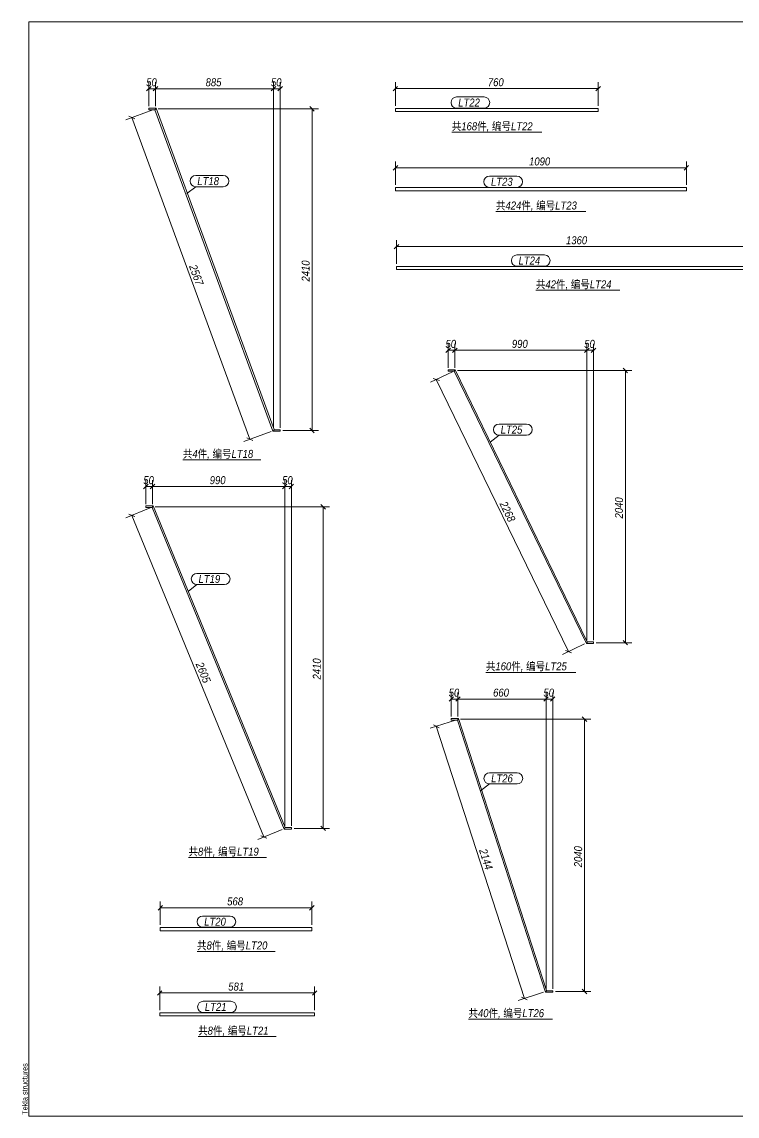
# Model space of a CAD drawing. Header units: millimetres. Extents: x 18 to 1204, y -1 to 409.
# Drawn here: x 18.3 to 286.3, y -0.9 to 409.1 of the extents above; entities that cross this region are included whole.
import ezdxf

# ---------------------------------------------------------------- set-up
doc = ezdxf.new("R2010")
doc.units = ezdxf.units.MM
doc.header["$PDMODE"] = 1
doc.linetypes.add('XKITLINE00', pattern=[0])
for name, color, linetype, lineweight in [('DrawingSheet', 5, 'Continuous', 0), ('OtherObjectType', 1, 'Continuous', 0), ('Part', 2, 'Continuous', 0), ('PartMark', 3, 'Continuous', 0), ('Z-DIMENSIONS', 1, 'Continuous', 0)]:
    doc.layers.add(name, color=color, linetype=linetype, lineweight=lineweight)
doc.styles.add('Arial', font='arial.ttf')
doc.styles.add('Arial Italic', font='ariali.ttf')

# ---------------------------------------------------------------- blocks, each defined once
blk = doc.blocks.new('拉条多图二')
at = {"layer": 'DrawingSheet', "color": 5, "linetype": 'XKITLINE00', "lineweight": 0}
for p, q in [((589, 415), (5, 415)), ((5, 415), (5, 5)), ((5, 5), (589, 5))]:
    blk.add_line(p, q, dxfattribs=at)
at = {"layer": 'OtherObjectType', "color": 6, "linetype": 'XKITLINE00', "lineweight": 0}
for p, q in [((163.47, 373.64), (197.18, 373.64)), ((180.03, 343.95), (213.75, 343.95)), ((194.99, 314.42), (226.48, 314.42)), ((62.71, 250.89), (91.98, 250.89)), ((176.25, 171.28), (209.96, 171.28)), ((64.8, 101.85), (94.07, 101.85)), ((68.02, 66.7), (97.29, 66.7)), ((169.72, 41.33), (201.21, 41.33)), ((68.43, 34.78), (97.69, 34.78))]:
    blk.add_line(p, q, dxfattribs=at)
at = {"layer": 'Part', "color": 2, "linetype": 'XKITLINE00', "lineweight": 0}
for p, q in [((52.65, 382.7), (49.94, 382.7)), ((49.94, 382.1), (49.94, 382.7)), ((52.21, 382.1), (49.94, 382.1)), ((52.23, 382.1), (52.21, 382.1)), ((52.65, 382.7), (52.23, 382.1)), ((96.48, 261.6), (52.23, 382.1)), ((96.89, 262.22), (52.65, 382.7)), ((142.33, 382.59), (218.33, 382.59)), ((142.33, 382.59), (142.33, 381.39)), ((142.33, 381.39), (218.33, 381.39)), ((218.33, 382.59), (218.33, 381.39)), ((142.39, 352.9), (251.39, 352.9)), ((142.39, 351.87), (142.39, 352.9)), ((251.39, 352.9), (251.39, 351.7)), ((142.39, 351.7), (142.39, 351.87)), ((142.39, 351.7), (251.39, 351.7)), ((142.73, 323.37), (278.73, 323.37)), ((142.73, 323.37), (142.73, 322.17)), ((142.73, 322.17), (278.73, 322.17)), ((164.78, 284.68), (162.09, 284.68)), ((162.09, 284.08), (162.09, 284.68)), ((164.38, 284.08), (162.09, 284.08)), ((164.4, 284.08), (164.38, 284.08)), ((164.78, 284.68), (164.4, 284.08)), ((213.9, 182.08), (164.4, 284.08)), ((214.27, 182.7), (164.78, 284.68)), ((96.48, 261.6), (96.54, 261.68)), ((99.19, 261.6), (96.48, 261.6)), ((96.54, 261.68), (96.9, 262.2)), ((96.9, 262.2), (96.89, 262.22)), ((99.19, 262.2), (96.9, 262.2)), ((99.19, 262.2), (99.19, 261.6)), ((51.57, 233.61), (48.87, 233.61)), ((48.87, 233.01), (48.87, 233.61)), ((51.14, 233.01), (48.87, 233.01)), ((51.16, 233.01), (51.14, 233.01)), ((51.57, 233.61), (51.16, 233.01)), ((100.66, 112.51), (51.16, 233.01)), ((101.06, 113.13), (51.57, 233.61)), ((214.28, 182.68), (213.9, 182.08)), ((213.9, 182.08), (216.59, 182.08)), ((214.28, 182.68), (214.27, 182.7)), ((216.59, 182.68), (214.28, 182.68)), ((216.59, 182.68), (216.59, 182.08)), ((166.02, 154), (163.3, 154)), ((163.3, 153.4), (163.3, 154)), ((165.55, 153.4), (163.3, 153.4)), ((165.58, 153.4), (165.55, 153.4)), ((166.02, 154), (165.58, 153.4)), ((198.58, 51.4), (165.58, 153.4)), ((199.01, 52.02), (166.02, 154)), ((100.66, 112.51), (100.72, 112.59)), ((103.37, 112.51), (100.66, 112.51)), ((100.72, 112.59), (101.07, 113.11)), ((101.07, 113.11), (101.06, 113.13)), ((103.37, 113.11), (101.07, 113.11)), ((103.37, 113.11), (103.37, 112.51)), ((54.25, 75.65), (111.05, 75.65)), ((54.25, 74.45), (54.25, 75.65)), ((111.05, 74.45), (54.25, 74.45)), ((111.05, 75.65), (111.05, 75.47)), ((111.05, 75.47), (111.05, 74.45)), ((199.02, 52), (198.58, 51.4)), ((198.58, 51.4), (201.3, 51.4)), ((199.02, 52), (199.01, 52.02)), ((201.3, 52), (199.02, 52)), ((201.3, 52), (201.3, 51.4)), ((54.02, 43.73), (112.1, 43.73)), ((54.02, 42.53), (54.02, 43.73)), ((112.1, 42.53), (54.02, 42.53)), ((112.1, 43.73), (112.1, 43.55)), ((112.1, 43.55), (112.1, 42.53))]:
    blk.add_line(p, q, dxfattribs=at)
at = {"layer": 'PartMark', "color": 1, "linetype": 'XKITLINE00', "lineweight": 0}
for p, q in [((165.29, 386.89), (175.61, 386.89)), ((165.29, 382.69), (175.61, 382.69)), ((67.53, 357.45), (77.85, 357.45)), ((177.57, 357.2), (187.89, 357.2)), ((64.2, 350.64), (67.53, 353.25)), ((67.53, 353.25), (77.85, 353.25)), ((177.57, 353), (187.89, 353)), ((187.9, 327.67), (198.22, 327.67)), ((187.9, 323.47), (198.22, 323.47)), ((181.2, 264.33), (191.52, 264.33)), ((177.87, 257.52), (181.2, 260.13)), ((181.2, 260.13), (191.52, 260.13)), ((67.98, 208.36), (78.3, 208.36)), ((64.64, 201.55), (67.98, 204.16)), ((67.98, 204.16), (78.3, 204.16)), ((177.63, 133.65), (187.95, 133.65)), ((174.3, 126.84), (177.63, 129.45)), ((177.63, 129.45), (187.95, 129.45)), ((70.11, 79.95), (80.43, 79.95)), ((70.11, 75.75), (80.43, 75.75)), ((70.35, 48.03), (80.67, 48.03)), ((70.35, 43.83), (80.67, 43.83))]:
    blk.add_line(p, q, dxfattribs=at)
for centre, start, end in [((165.29, 384.79), 90, 270), ((175.61, 384.79), 270, 90), ((67.53, 355.35), 90, 270), ((77.85, 355.35), 270, 90), ((177.57, 355.1), 90, 270), ((187.89, 355.1), 270, 90), ((187.9, 325.57), 90, 270), ((198.22, 325.57), 270, 90), ((181.2, 262.23), 90, 270), ((191.52, 262.23), 270, 90), ((67.98, 206.26), 90, 270), ((78.3, 206.26), 270, 90), ((177.63, 131.55), 90, 270), ((187.95, 131.55), 270, 90), ((70.11, 77.85), 90, 270), ((80.43, 77.85), 270, 90), ((70.35, 45.93), 90, 270), ((80.67, 45.93), 270, 90)]:
    blk.add_arc(centre, 2.1, start, end, dxfattribs=at)
at = {"layer": 'Z-DIMENSIONS', "color": 4, "linetype": 'XKITLINE00', "lineweight": 0}
for p, q in [((50.79, 390.83), (49.09, 389.13)), ((49.94, 383.4), (49.94, 392.38)), ((49.94, 389.98), (52.44, 389.98)), ((53.29, 390.83), (51.59, 389.13)), ((53.29, 390.83), (51.59, 389.13)), ((52.44, 383.4), (52.44, 392.38)), ((52.44, 383.4), (52.44, 392.38)), ((52.44, 389.98), (96.69, 389.98)), ((97.54, 390.83), (95.84, 389.13)), ((97.54, 390.83), (95.84, 389.13)), ((96.69, 262.9), (96.69, 392.38)), ((96.69, 262.9), (96.69, 392.38)), ((96.69, 389.98), (99.19, 389.98)), ((100.04, 390.83), (98.34, 389.13)), ((99.19, 262.9), (99.19, 392.38)), ((143.17, 390.85), (141.48, 389.15)), ((142.33, 383.59), (142.33, 392.4)), ((142.33, 390), (218.33, 390)), ((219.18, 390.85), (217.48, 389.15)), ((218.33, 383.59), (218.33, 392.4)), ((51.5, 382.05), (41.31, 378.31)), ((53.44, 382.4), (113.52, 382.4)), ((110.27, 383.24), (111.97, 381.55)), ((111.12, 261.9), (111.12, 382.4)), ((44.66, 378.63), (42.48, 379.64)), ((43.57, 379.14), (87.82, 258.64)), ((143.24, 361.16), (141.54, 359.46)), ((142.39, 353.9), (142.39, 362.71)), ((252.24, 361.16), (250.54, 359.46)), ((251.39, 353.9), (251.39, 362.71)), ((142.39, 360.31), (251.39, 360.31)), ((142.73, 324.37), (142.73, 333.18)), ((143.58, 331.63), (141.88, 329.93)), ((142.73, 330.78), (278.73, 330.78)), ((162.94, 292.81), (161.24, 291.11)), ((162.09, 285.38), (162.09, 294.36)), ((162.09, 291.96), (164.59, 291.96)), ((165.44, 292.81), (163.74, 291.11)), ((165.44, 292.81), (163.74, 291.11)), ((164.59, 285.38), (164.59, 294.36)), ((164.59, 285.38), (164.59, 294.36)), ((164.59, 291.96), (214.09, 291.96)), ((214.94, 292.81), (213.24, 291.11)), ((214.94, 292.81), (213.24, 291.11)), ((214.09, 183.38), (214.09, 294.36)), ((214.09, 183.38), (214.09, 294.36)), ((214.09, 291.96), (216.59, 291.96)), ((217.44, 292.81), (215.74, 291.11)), ((216.59, 183.38), (216.59, 294.36)), ((163.69, 283.94), (155.53, 279.98)), ((165.59, 284.38), (230.92, 284.38)), ((227.67, 285.23), (229.37, 283.53)), ((228.52, 182.38), (228.52, 284.38)), ((158.82, 280.64), (156.56, 281.42)), ((157.69, 281.03), (207.19, 179.03)), ((110.27, 262.74), (111.97, 261.05)), ((95.75, 261.55), (85.56, 257.81)), ((88.9, 258.13), (86.73, 259.14)), ((100.19, 261.9), (113.52, 261.9)), ((48.87, 234.31), (48.87, 243.29)), ((51.37, 234.31), (51.37, 243.29)), ((51.37, 234.31), (51.37, 243.29)), ((100.87, 113.81), (100.87, 243.29)), ((100.87, 113.81), (100.87, 243.29)), ((103.37, 113.81), (103.37, 243.29)), ((49.71, 241.74), (48.02, 240.04)), ((48.87, 240.89), (51.37, 240.89)), ((52.21, 241.74), (50.52, 240.04)), ((52.21, 241.74), (50.52, 240.04)), ((51.37, 240.89), (100.87, 240.89)), ((101.71, 241.74), (100.02, 240.04)), ((101.71, 241.74), (100.02, 240.04)), ((100.87, 240.89), (103.37, 240.89)), ((104.21, 241.74), (102.52, 240.04)), ((114.45, 234.15), (116.15, 232.46)), ((50.44, 232.93), (41.35, 229.19)), ((44.67, 229.64), (42.46, 230.56)), ((43.57, 230.1), (93.07, 109.6)), ((52.37, 233.31), (117.7, 233.31)), ((115.3, 112.81), (115.3, 233.31)), ((213.19, 181.94), (205.03, 177.98)), ((217.59, 182.38), (230.92, 182.38)), ((227.67, 183.23), (229.37, 181.53)), ((208.32, 178.64), (206.06, 179.42)), ((164.15, 162.13), (162.45, 160.43)), ((163.3, 154.7), (163.3, 163.68)), ((163.3, 161.28), (165.8, 161.28)), ((166.65, 162.13), (164.95, 160.43)), ((166.65, 162.13), (164.95, 160.43)), ((165.8, 154.7), (165.8, 163.68)), ((165.8, 154.7), (165.8, 163.68)), ((165.8, 161.28), (198.8, 161.28)), ((199.65, 162.13), (197.95, 160.43)), ((199.65, 162.13), (197.95, 160.43)), ((198.8, 52.7), (198.8, 163.68)), ((198.8, 52.7), (198.8, 163.68)), ((198.8, 161.28), (201.3, 161.28)), ((202.15, 162.13), (200.45, 160.43)), ((201.3, 52.7), (201.3, 163.68)), ((164.85, 153.39), (155.41, 150.34)), ((166.8, 153.7), (215.63, 153.7)), ((212.38, 154.55), (214.08, 152.85)), ((213.23, 51.7), (213.23, 153.7)), ((158.76, 150.53), (156.62, 151.62)), ((157.69, 151.08), (190.69, 49.08)), ((99.94, 112.43), (90.85, 108.69)), ((104.37, 112.81), (117.7, 112.81)), ((114.45, 113.65), (116.15, 111.96)), ((94.17, 109.14), (91.96, 110.06)), ((55.1, 83.91), (53.41, 82.21)), ((54.25, 76.65), (54.25, 85.46)), ((54.25, 83.06), (111.05, 83.06)), ((111.9, 83.91), (110.2, 82.21)), ((111.05, 76.65), (111.05, 85.46)), ((54.02, 44.73), (54.02, 53.54)), ((112.1, 44.73), (112.1, 53.54)), ((54.87, 51.99), (53.17, 50.29)), ((54.02, 51.14), (112.1, 51.14)), ((112.94, 51.99), (111.25, 50.29)), ((197.85, 51.39), (188.41, 48.34)), ((191.76, 48.53), (189.62, 49.62)), ((202.3, 51.7), (215.63, 51.7)), ((212.38, 52.55), (214.08, 50.85))]:
    blk.add_line(p, q, dxfattribs=at)
at = {"layer": 'Z-DIMENSIONS', "color": 3}
for p in [(49.94, 389.98), (52.44, 389.98), (52.44, 389.98), (96.69, 389.98), (96.69, 389.98), (99.19, 389.98), (142.33, 390), (218.33, 390), (111.12, 382.4), (43.57, 379.14), (142.39, 360.31), (251.39, 360.31), (142.73, 330.78), (162.09, 291.96), (164.59, 291.96), (164.59, 291.96), (214.09, 291.96), (214.09, 291.96), (216.59, 291.96), (228.52, 284.38), (157.69, 281.03), (87.82, 258.64), (111.12, 261.9), (48.87, 240.89), (51.37, 240.89), (51.37, 240.89), (100.87, 240.89), (100.87, 240.89), (103.37, 240.89), (43.57, 230.1), (115.3, 233.31), (228.52, 182.38), (207.19, 179.03), (163.3, 161.28), (165.8, 161.28), (165.8, 161.28), (198.8, 161.28), (198.8, 161.28), (201.3, 161.28), (213.23, 153.7), (157.69, 151.08), (115.3, 112.81), (93.07, 109.6), (54.25, 83.06), (111.05, 83.06), (54.02, 51.14), (112.1, 51.14), (213.23, 51.7), (190.69, 49.08)]:
    blk.add_point(p, dxfattribs=at)
at = {"layer": 'DrawingSheet', "color": 5, "style": 'Arial', "width": 0.85}
blk.add_text('Tekla structures', height=2, rotation=90, dxfattribs=at).set_placement((4.5, 5.5))
at = {"layer": 'OtherObjectType', "color": 6, "style": 'Arial Italic', "width": 0.85}
for s, p in [('共168件, 编号LT22', (163.47, 374.39)), ('共424件, 编号LT23', (180.03, 344.7)), ('共42件, 编号LT24', (194.99, 315.17)), ('共4件, 编号LT18', (62.71, 251.64)), ('共160件, 编号LT25', (176.25, 172.03)), ('共8件, 编号LT19', (64.8, 102.6)), ('共8件, 编号LT20', (68.02, 67.45)), ('共40件, 编号LT26', (169.72, 42.08)), ('共8件, 编号LT21', (68.43, 35.53))]:
    blk.add_text(s, height=3, dxfattribs=at).set_placement(p)
at = {"layer": 'PartMark', "color": 7, "style": 'Arial Italic', "width": 0.85}
for s, p in [('LT22', (165.89, 383.29)), ('LT18', (68.13, 353.85)), ('LT23', (178.17, 353.6)), ('LT24', (188.5, 324.07)), ('LT25', (181.8, 260.73)), ('LT19', (68.58, 204.76)), ('LT26', (178.23, 130.05)), ('LT20', (70.71, 76.35)), ('LT21', (70.95, 44.43))]:
    blk.add_text(s, height=3, dxfattribs=at).set_placement(p)
at = {"layer": 'Z-DIMENSIONS', "color": 3, "style": 'Arial Italic', "width": 0.85}
for s, p in [('50', (48.97, 390.88)), ('885', (71.23, 390.88)), ('50', (95.71, 390.88)), ('760', (176.99, 390.9)), ('1090', (192.44, 361.21)), ('1360', (206.28, 331.68)), ('50', (161.11, 292.86)), ('990', (186, 292.86)), ('50', (213.11, 292.86)), ('50', (47.89, 241.79)), ('990', (72.78, 241.79)), ('50', (99.89, 241.79)), ('50', (162.32, 162.18)), ('660', (178.96, 162.18)), ('50', (197.82, 162.18)), ('568', (79.32, 83.96)), ('581', (79.72, 52.04))]:
    blk.add_text(s, height=3, dxfattribs=at).set_placement(p)
for s, rotation, p in [('2410', 90.0002, (110.22, 317.7)), ('2567', -69.8378, (65, 323.37)), ('2268', -64.114, (181.31, 234.43)), ('2040', 90.0002, (227.62, 228.93)), ('2410', 90.0002, (114.4, 168.6)), ('2605', -67.6663, (67.46, 174.31)), ('2144', -72.0724, (173.68, 104.59)), ('2040', 90.0002, (212.33, 98.25))]:
    blk.add_text(s, height=3, rotation=rotation, dxfattribs=at).set_placement(p)

msp = doc.modelspace()

# ---------------------------------------------------------------- block references
msp.add_blockref('拉条多图二', (15.93, -5.93))

doc.saveas('drawing.dxf')
